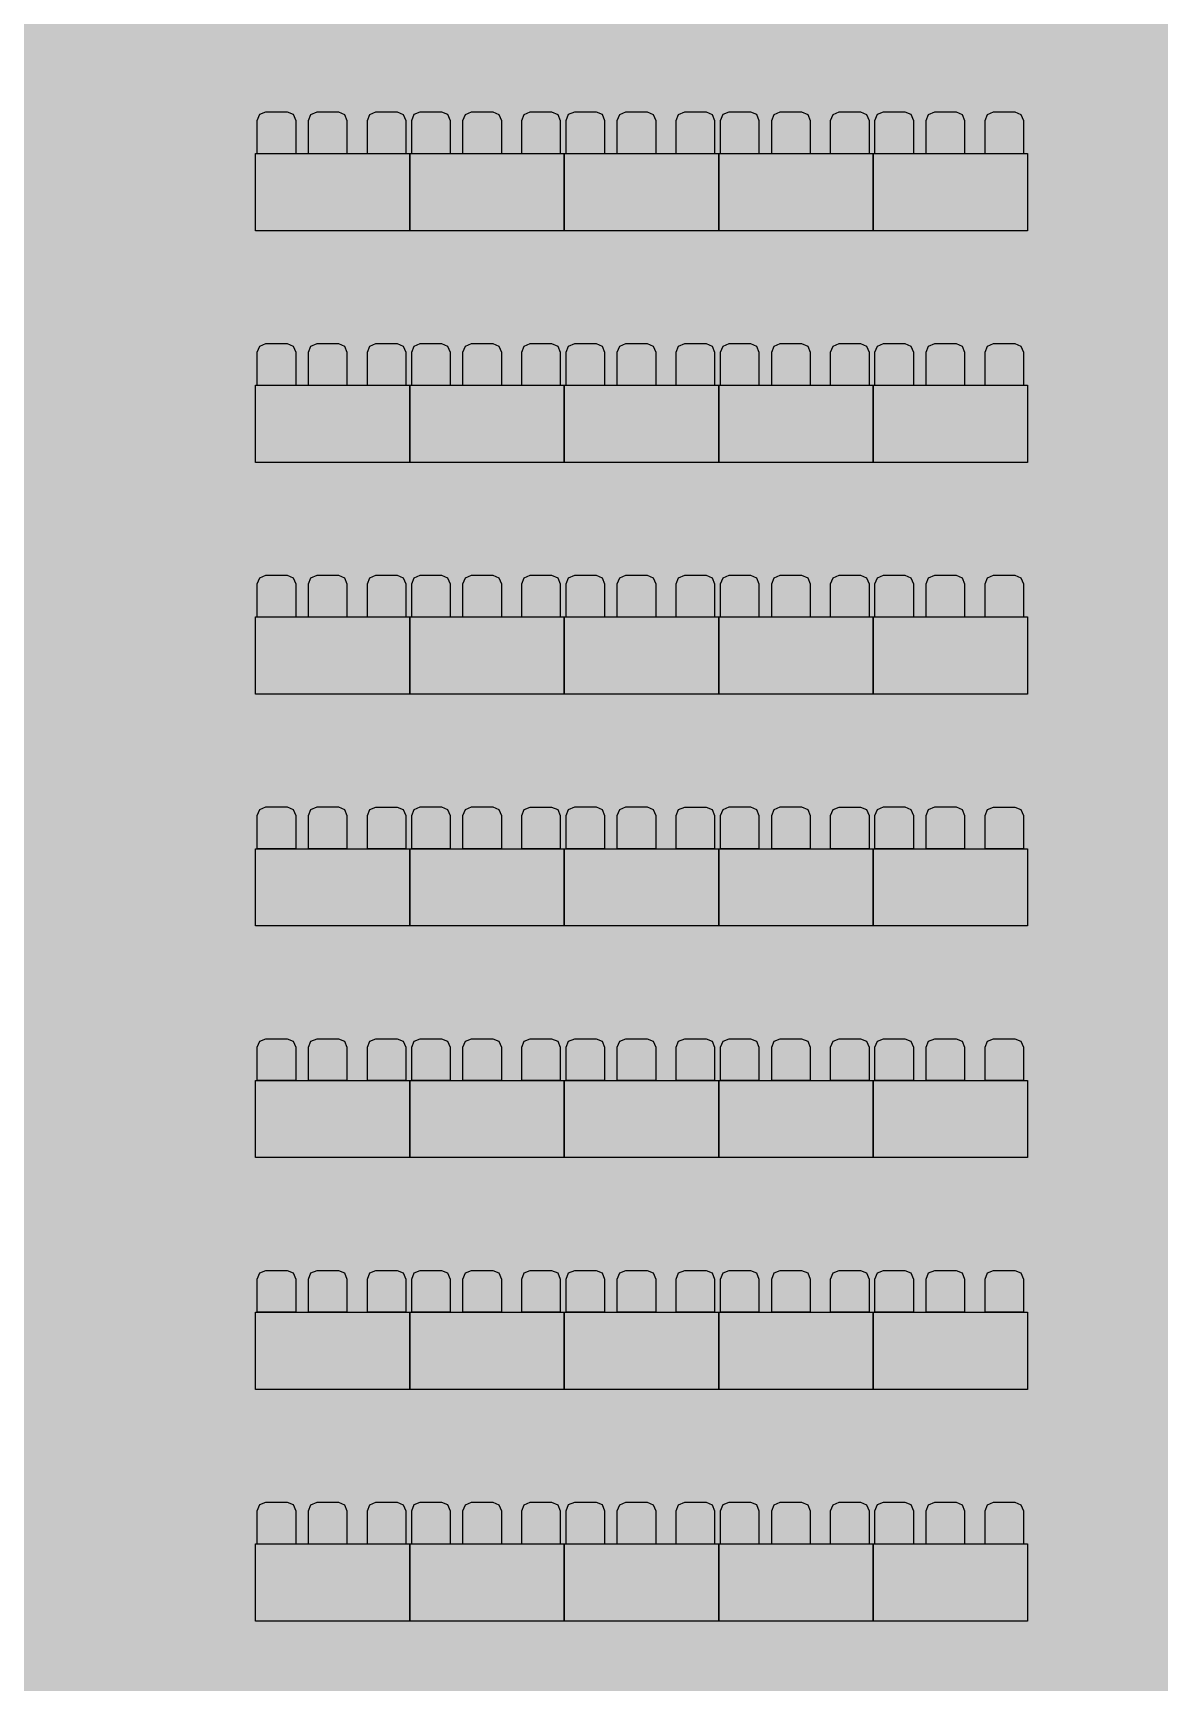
# Model space of a CAD drawing. Header units: feet. Extents: x 304 to 526, y 573 to 801.
# Drawn here: x 353.5 to 397.3, y 669.5 to 733.5 of the extents above; entities that cross this region are included whole.
import ezdxf

# ---------------------------------------------------------------- set-up
doc = ezdxf.new("R2010")
doc.units = ezdxf.units.FT
doc.header["$MEASUREMENT"] = 0
doc.layers.add('background', color=7, linetype='Continuous')
doc.layers.add('Layer 1', color=7, linetype='Continuous')

msp = doc.modelspace()

# ---------------------------------------------------------------- hatches: boundary and pattern name
at = {"layer": 'background', "lineweight": 0, "true_color": 0xe6e6e6, "transparency": 33554687}
h = msp.add_hatch(color=254, dxfattribs=at)
h.dxf.hatch_style = 1
h.paths.add_polyline_path([(491.003, 759.963), (309.753, 759.963), (309.753, 591.797), (491.003, 591.797)])
at = {"layer": 'Layer 1', "lineweight": 0, "true_color": 0xf9cb9c, "transparency": 33554687}
h = msp.add_hatch(color=31, dxfattribs=at)
h.dxf.hatch_style = 1
h.paths.add_polyline_path([(368.152, 728.865), (368.152, 725.865), (362.152, 725.865), (362.152, 728.865)])
h = msp.add_hatch(color=31, dxfattribs=at)
h.dxf.hatch_style = 1
h.paths.add_polyline_path([(374.152, 728.865), (374.152, 725.865), (368.152, 725.865), (368.152, 728.865)])
h = msp.add_hatch(color=31, dxfattribs=at)
h.dxf.hatch_style = 1
h.paths.add_polyline_path([(380.152, 728.865), (380.152, 725.865), (374.152, 725.865), (374.152, 728.865)])
h = msp.add_hatch(color=31, dxfattribs=at)
h.dxf.hatch_style = 1
h.paths.add_polyline_path([(386.152, 728.865), (386.152, 725.865), (380.152, 725.865), (380.152, 728.865)])
h = msp.add_hatch(color=31, dxfattribs=at)
h.dxf.hatch_style = 1
h.paths.add_polyline_path([(392.152, 728.865), (392.152, 725.865), (386.152, 725.865), (386.152, 728.865)])
h = msp.add_hatch(color=31, dxfattribs=at)
h.dxf.hatch_style = 1
h.paths.add_polyline_path([(368.152, 719.865), (368.152, 716.865), (362.152, 716.865), (362.152, 719.865)])
h = msp.add_hatch(color=31, dxfattribs=at)
h.dxf.hatch_style = 1
h.paths.add_polyline_path([(374.152, 719.865), (374.152, 716.865), (368.152, 716.865), (368.152, 719.865)])
h = msp.add_hatch(color=31, dxfattribs=at)
h.dxf.hatch_style = 1
h.paths.add_polyline_path([(380.152, 719.865), (380.152, 716.865), (374.152, 716.865), (374.152, 719.865)])
h = msp.add_hatch(color=31, dxfattribs=at)
h.dxf.hatch_style = 1
h.paths.add_polyline_path([(386.152, 719.865), (386.152, 716.865), (380.152, 716.865), (380.152, 719.865)])
h = msp.add_hatch(color=31, dxfattribs=at)
h.dxf.hatch_style = 1
h.paths.add_polyline_path([(392.152, 719.865), (392.152, 716.865), (386.152, 716.865), (386.152, 719.865)])
h = msp.add_hatch(color=31, dxfattribs=at)
h.dxf.hatch_style = 1
h.paths.add_polyline_path([(368.152, 710.865), (368.152, 707.865), (362.152, 707.865), (362.152, 710.865)])
h = msp.add_hatch(color=31, dxfattribs=at)
h.dxf.hatch_style = 1
h.paths.add_polyline_path([(374.152, 710.865), (374.152, 707.865), (368.152, 707.865), (368.152, 710.865)])
h = msp.add_hatch(color=31, dxfattribs=at)
h.dxf.hatch_style = 1
h.paths.add_polyline_path([(380.152, 710.865), (380.152, 707.865), (374.152, 707.865), (374.152, 710.865)])
h = msp.add_hatch(color=31, dxfattribs=at)
h.dxf.hatch_style = 1
h.paths.add_polyline_path([(386.152, 710.865), (386.152, 707.865), (380.152, 707.865), (380.152, 710.865)])
h = msp.add_hatch(color=31, dxfattribs=at)
h.dxf.hatch_style = 1
h.paths.add_polyline_path([(392.152, 710.865), (392.152, 707.865), (386.152, 707.865), (386.152, 710.865)])
h = msp.add_hatch(color=31, dxfattribs=at)
h.dxf.hatch_style = 1
h.paths.add_polyline_path([(368.152, 701.865), (368.152, 698.865), (362.152, 698.865), (362.152, 701.865)])
h = msp.add_hatch(color=31, dxfattribs=at)
h.dxf.hatch_style = 1
h.paths.add_polyline_path([(374.152, 701.865), (374.152, 698.865), (368.152, 698.865), (368.152, 701.865)])
h = msp.add_hatch(color=31, dxfattribs=at)
h.dxf.hatch_style = 1
h.paths.add_polyline_path([(380.152, 701.865), (380.152, 698.865), (374.152, 698.865), (374.152, 701.865)])
h = msp.add_hatch(color=31, dxfattribs=at)
h.dxf.hatch_style = 1
h.paths.add_polyline_path([(386.152, 701.865), (386.152, 698.865), (380.152, 698.865), (380.152, 701.865)])
h = msp.add_hatch(color=31, dxfattribs=at)
h.dxf.hatch_style = 1
h.paths.add_polyline_path([(392.152, 701.865), (392.152, 698.865), (386.152, 698.865), (386.152, 701.865)])
h = msp.add_hatch(color=31, dxfattribs=at)
h.dxf.hatch_style = 1
h.paths.add_polyline_path([(368.152, 692.865), (368.152, 689.865), (362.152, 689.865), (362.152, 692.865)])
h = msp.add_hatch(color=31, dxfattribs=at)
h.dxf.hatch_style = 1
h.paths.add_polyline_path([(374.152, 692.865), (374.152, 689.865), (368.152, 689.865), (368.152, 692.865)])
h = msp.add_hatch(color=31, dxfattribs=at)
h.dxf.hatch_style = 1
h.paths.add_polyline_path([(380.152, 692.865), (380.152, 689.865), (374.152, 689.865), (374.152, 692.865)])
h = msp.add_hatch(color=31, dxfattribs=at)
h.dxf.hatch_style = 1
h.paths.add_polyline_path([(386.152, 692.865), (386.152, 689.865), (380.152, 689.865), (380.152, 692.865)])
h = msp.add_hatch(color=31, dxfattribs=at)
h.dxf.hatch_style = 1
h.paths.add_polyline_path([(392.152, 692.865), (392.152, 689.865), (386.152, 689.865), (386.152, 692.865)])
h = msp.add_hatch(color=31, dxfattribs=at)
h.dxf.hatch_style = 1
h.paths.add_polyline_path([(368.152, 683.865), (368.152, 680.865), (362.152, 680.865), (362.152, 683.865)])
h = msp.add_hatch(color=31, dxfattribs=at)
h.dxf.hatch_style = 1
h.paths.add_polyline_path([(374.152, 683.865), (374.152, 680.865), (368.152, 680.865), (368.152, 683.865)])
h = msp.add_hatch(color=31, dxfattribs=at)
h.dxf.hatch_style = 1
h.paths.add_polyline_path([(380.152, 683.865), (380.152, 680.865), (374.152, 680.865), (374.152, 683.865)])
h = msp.add_hatch(color=31, dxfattribs=at)
h.dxf.hatch_style = 1
h.paths.add_polyline_path([(386.152, 683.865), (386.152, 680.865), (380.152, 680.865), (380.152, 683.865)])
h = msp.add_hatch(color=31, dxfattribs=at)
h.dxf.hatch_style = 1
h.paths.add_polyline_path([(392.152, 683.865), (392.152, 680.865), (386.152, 680.865), (386.152, 683.865)])
h = msp.add_hatch(color=31, dxfattribs=at)
h.dxf.hatch_style = 1
h.paths.add_polyline_path([(368.152, 674.865), (368.152, 671.865), (362.152, 671.865), (362.152, 674.865)])
h = msp.add_hatch(color=31, dxfattribs=at)
h.dxf.hatch_style = 1
h.paths.add_polyline_path([(374.152, 674.865), (374.152, 671.865), (368.152, 671.865), (368.152, 674.865)])
h = msp.add_hatch(color=31, dxfattribs=at)
h.dxf.hatch_style = 1
h.paths.add_polyline_path([(380.152, 674.865), (380.152, 671.865), (374.152, 671.865), (374.152, 674.865)])
h = msp.add_hatch(color=31, dxfattribs=at)
h.dxf.hatch_style = 1
h.paths.add_polyline_path([(386.152, 674.865), (386.152, 671.865), (380.152, 671.865), (380.152, 674.865)])
h = msp.add_hatch(color=31, dxfattribs=at)
h.dxf.hatch_style = 1
h.paths.add_polyline_path([(392.152, 674.865), (392.152, 671.865), (386.152, 671.865), (386.152, 674.865)])

# ---------------------------------------------------------------- linework, layer by layer
at = {"layer": 'Layer 1', "color": 18, "lineweight": 25, "true_color": 0x000000}
for points in [[(363.73, 730.138), (363.633, 730.374), (363.397, 730.471), (362.543, 730.471), (362.307, 730.374), (362.21, 730.138), (362.21, 728.871), (363.73, 728.871)], [(365.72, 730.137), (365.622, 730.373), (365.387, 730.471), (364.532, 730.471), (364.296, 730.373), (364.199, 730.137), (364.199, 728.871), (365.72, 728.871)], [(368.007, 730.137), (367.909, 730.373), (367.673, 730.47), (366.819, 730.47), (366.583, 730.373), (366.486, 730.137), (366.486, 728.87), (368.007, 728.87)], [(369.73, 730.138), (369.633, 730.374), (369.397, 730.471), (368.543, 730.471), (368.307, 730.374), (368.21, 730.138), (368.21, 728.871), (369.73, 728.871)], [(371.72, 730.137), (371.622, 730.373), (371.387, 730.471), (370.532, 730.471), (370.296, 730.373), (370.199, 730.137), (370.199, 728.871), (371.72, 728.871)], [(374.007, 730.137), (373.909, 730.373), (373.673, 730.47), (372.819, 730.47), (372.583, 730.373), (372.486, 730.137), (372.486, 728.87), (374.007, 728.87)], [(375.73, 730.138), (375.633, 730.374), (375.397, 730.471), (374.543, 730.471), (374.307, 730.374), (374.21, 730.138), (374.21, 728.871), (375.73, 728.871)], [(377.72, 730.137), (377.622, 730.373), (377.387, 730.471), (376.532, 730.471), (376.296, 730.373), (376.199, 730.137), (376.199, 728.871), (377.72, 728.871)], [(380.007, 730.137), (379.909, 730.373), (379.673, 730.47), (378.819, 730.47), (378.583, 730.373), (378.486, 730.137), (378.486, 728.87), (380.007, 728.87)], [(381.73, 730.138), (381.633, 730.374), (381.397, 730.471), (380.543, 730.471), (380.307, 730.374), (380.21, 730.138), (380.21, 728.871), (381.73, 728.871)], [(383.72, 730.137), (383.622, 730.373), (383.387, 730.471), (382.532, 730.471), (382.296, 730.373), (382.199, 730.137), (382.199, 728.871), (383.72, 728.871)], [(386.007, 730.137), (385.909, 730.373), (385.673, 730.47), (384.819, 730.47), (384.583, 730.373), (384.486, 730.137), (384.486, 728.87), (386.007, 728.87)], [(387.73, 730.138), (387.633, 730.374), (387.397, 730.471), (386.543, 730.471), (386.307, 730.374), (386.21, 730.138), (386.21, 728.871), (387.73, 728.871)], [(389.72, 730.137), (389.622, 730.373), (389.387, 730.471), (388.532, 730.471), (388.296, 730.373), (388.199, 730.137), (388.199, 728.871), (389.72, 728.871)], [(392.007, 730.137), (391.909, 730.373), (391.673, 730.47), (390.819, 730.47), (390.583, 730.373), (390.486, 730.137), (390.486, 728.87), (392.007, 728.87)], [(368.152, 728.865), (368.152, 725.865), (362.152, 725.865), (362.152, 728.865)], [(374.152, 728.865), (374.152, 725.865), (368.152, 725.865), (368.152, 728.865)], [(380.152, 728.865), (380.152, 725.865), (374.152, 725.865), (374.152, 728.865)], [(386.152, 728.865), (386.152, 725.865), (380.152, 725.865), (380.152, 728.865)], [(392.152, 728.865), (392.152, 725.865), (386.152, 725.865), (386.152, 728.865)], [(363.73, 721.138), (363.633, 721.374), (363.397, 721.471), (362.543, 721.471), (362.307, 721.374), (362.21, 721.138), (362.21, 719.871), (363.73, 719.871)], [(365.72, 721.137), (365.622, 721.373), (365.387, 721.471), (364.532, 721.471), (364.296, 721.373), (364.199, 721.137), (364.199, 719.871), (365.72, 719.871)], [(368.007, 721.137), (367.909, 721.373), (367.673, 721.47), (366.819, 721.47), (366.583, 721.373), (366.486, 721.137), (366.486, 719.87), (368.007, 719.87)], [(369.73, 721.138), (369.633, 721.374), (369.397, 721.471), (368.543, 721.471), (368.307, 721.374), (368.21, 721.138), (368.21, 719.871), (369.73, 719.871)], [(371.72, 721.137), (371.622, 721.373), (371.387, 721.471), (370.532, 721.471), (370.296, 721.373), (370.199, 721.137), (370.199, 719.871), (371.72, 719.871)], [(374.007, 721.137), (373.909, 721.373), (373.673, 721.47), (372.819, 721.47), (372.583, 721.373), (372.486, 721.137), (372.486, 719.87), (374.007, 719.87)], [(375.73, 721.138), (375.633, 721.374), (375.397, 721.471), (374.543, 721.471), (374.307, 721.374), (374.21, 721.138), (374.21, 719.871), (375.73, 719.871)], [(377.72, 721.137), (377.622, 721.373), (377.387, 721.471), (376.532, 721.471), (376.296, 721.373), (376.199, 721.137), (376.199, 719.871), (377.72, 719.871)], [(380.007, 721.137), (379.909, 721.373), (379.673, 721.47), (378.819, 721.47), (378.583, 721.373), (378.486, 721.137), (378.486, 719.87), (380.007, 719.87)], [(381.73, 721.138), (381.633, 721.374), (381.397, 721.471), (380.543, 721.471), (380.307, 721.374), (380.21, 721.138), (380.21, 719.871), (381.73, 719.871)], [(383.72, 721.137), (383.622, 721.373), (383.387, 721.471), (382.532, 721.471), (382.296, 721.373), (382.199, 721.137), (382.199, 719.871), (383.72, 719.871)], [(386.007, 721.137), (385.909, 721.373), (385.673, 721.47), (384.819, 721.47), (384.583, 721.373), (384.486, 721.137), (384.486, 719.87), (386.007, 719.87)], [(387.73, 721.138), (387.633, 721.374), (387.397, 721.471), (386.543, 721.471), (386.307, 721.374), (386.21, 721.138), (386.21, 719.871), (387.73, 719.871)], [(389.72, 721.137), (389.622, 721.373), (389.387, 721.471), (388.532, 721.471), (388.296, 721.373), (388.199, 721.137), (388.199, 719.871), (389.72, 719.871)], [(392.007, 721.137), (391.909, 721.373), (391.673, 721.47), (390.819, 721.47), (390.583, 721.373), (390.486, 721.137), (390.486, 719.87), (392.007, 719.87)], [(368.152, 719.865), (368.152, 716.865), (362.152, 716.865), (362.152, 719.865)], [(374.152, 719.865), (374.152, 716.865), (368.152, 716.865), (368.152, 719.865)], [(380.152, 719.865), (380.152, 716.865), (374.152, 716.865), (374.152, 719.865)], [(386.152, 719.865), (386.152, 716.865), (380.152, 716.865), (380.152, 719.865)], [(392.152, 719.865), (392.152, 716.865), (386.152, 716.865), (386.152, 719.865)], [(363.73, 712.138), (363.633, 712.374), (363.397, 712.471), (362.543, 712.471), (362.307, 712.374), (362.21, 712.138), (362.21, 710.871), (363.73, 710.871)], [(365.72, 712.137), (365.622, 712.373), (365.387, 712.471), (364.532, 712.471), (364.296, 712.373), (364.199, 712.137), (364.199, 710.871), (365.72, 710.871)], [(368.007, 712.137), (367.909, 712.373), (367.673, 712.47), (366.819, 712.47), (366.583, 712.373), (366.486, 712.137), (366.486, 710.87), (368.007, 710.87)], [(369.73, 712.138), (369.633, 712.374), (369.397, 712.471), (368.543, 712.471), (368.307, 712.374), (368.21, 712.138), (368.21, 710.871), (369.73, 710.871)], [(371.72, 712.137), (371.622, 712.373), (371.387, 712.471), (370.532, 712.471), (370.296, 712.373), (370.199, 712.137), (370.199, 710.871), (371.72, 710.871)], [(374.007, 712.137), (373.909, 712.373), (373.673, 712.47), (372.819, 712.47), (372.583, 712.373), (372.486, 712.137), (372.486, 710.87), (374.007, 710.87)], [(375.73, 712.138), (375.633, 712.374), (375.397, 712.471), (374.543, 712.471), (374.307, 712.374), (374.21, 712.138), (374.21, 710.871), (375.73, 710.871)], [(377.72, 712.137), (377.622, 712.373), (377.387, 712.471), (376.532, 712.471), (376.296, 712.373), (376.199, 712.137), (376.199, 710.871), (377.72, 710.871)], [(380.007, 712.137), (379.909, 712.373), (379.673, 712.47), (378.819, 712.47), (378.583, 712.373), (378.486, 712.137), (378.486, 710.87), (380.007, 710.87)], [(381.73, 712.138), (381.633, 712.374), (381.397, 712.471), (380.543, 712.471), (380.307, 712.374), (380.21, 712.138), (380.21, 710.871), (381.73, 710.871)], [(383.72, 712.137), (383.622, 712.373), (383.387, 712.471), (382.532, 712.471), (382.296, 712.373), (382.199, 712.137), (382.199, 710.871), (383.72, 710.871)], [(386.007, 712.137), (385.909, 712.373), (385.673, 712.47), (384.819, 712.47), (384.583, 712.373), (384.486, 712.137), (384.486, 710.87), (386.007, 710.87)], [(387.73, 712.138), (387.633, 712.374), (387.397, 712.471), (386.543, 712.471), (386.307, 712.374), (386.21, 712.138), (386.21, 710.871), (387.73, 710.871)], [(389.72, 712.137), (389.622, 712.373), (389.387, 712.471), (388.532, 712.471), (388.296, 712.373), (388.199, 712.137), (388.199, 710.871), (389.72, 710.871)], [(392.007, 712.137), (391.909, 712.373), (391.673, 712.47), (390.819, 712.47), (390.583, 712.373), (390.486, 712.137), (390.486, 710.87), (392.007, 710.87)], [(368.152, 710.865), (368.152, 707.865), (362.152, 707.865), (362.152, 710.865)], [(374.152, 710.865), (374.152, 707.865), (368.152, 707.865), (368.152, 710.865)], [(380.152, 710.865), (380.152, 707.865), (374.152, 707.865), (374.152, 710.865)], [(386.152, 710.865), (386.152, 707.865), (380.152, 707.865), (380.152, 710.865)], [(392.152, 710.865), (392.152, 707.865), (386.152, 707.865), (386.152, 710.865)], [(363.73, 703.138), (363.633, 703.374), (363.397, 703.471), (362.543, 703.471), (362.307, 703.374), (362.21, 703.138), (362.21, 701.871), (363.73, 701.871)], [(365.72, 703.137), (365.622, 703.373), (365.387, 703.471), (364.532, 703.471), (364.296, 703.373), (364.199, 703.137), (364.199, 701.871), (365.72, 701.871)], [(368.007, 703.137), (367.909, 703.373), (367.673, 703.47), (366.819, 703.47), (366.583, 703.373), (366.486, 703.137), (366.486, 701.87), (368.007, 701.87)], [(369.73, 703.138), (369.633, 703.374), (369.397, 703.471), (368.543, 703.471), (368.307, 703.374), (368.21, 703.138), (368.21, 701.871), (369.73, 701.871)], [(371.72, 703.137), (371.622, 703.373), (371.387, 703.471), (370.532, 703.471), (370.296, 703.373), (370.199, 703.137), (370.199, 701.871), (371.72, 701.871)], [(374.007, 703.137), (373.909, 703.373), (373.673, 703.47), (372.819, 703.47), (372.583, 703.373), (372.486, 703.137), (372.486, 701.87), (374.007, 701.87)], [(375.73, 703.138), (375.633, 703.374), (375.397, 703.471), (374.543, 703.471), (374.307, 703.374), (374.21, 703.138), (374.21, 701.871), (375.73, 701.871)], [(377.72, 703.137), (377.622, 703.373), (377.387, 703.471), (376.532, 703.471), (376.296, 703.373), (376.199, 703.137), (376.199, 701.871), (377.72, 701.871)], [(380.007, 703.137), (379.909, 703.373), (379.673, 703.47), (378.819, 703.47), (378.583, 703.373), (378.486, 703.137), (378.486, 701.87), (380.007, 701.87)], [(381.73, 703.138), (381.633, 703.374), (381.397, 703.471), (380.543, 703.471), (380.307, 703.374), (380.21, 703.138), (380.21, 701.871), (381.73, 701.871)], [(383.72, 703.137), (383.622, 703.373), (383.387, 703.471), (382.532, 703.471), (382.296, 703.373), (382.199, 703.137), (382.199, 701.871), (383.72, 701.871)], [(386.007, 703.137), (385.909, 703.373), (385.673, 703.47), (384.819, 703.47), (384.583, 703.373), (384.486, 703.137), (384.486, 701.87), (386.007, 701.87)], [(387.73, 703.138), (387.633, 703.374), (387.397, 703.471), (386.543, 703.471), (386.307, 703.374), (386.21, 703.138), (386.21, 701.871), (387.73, 701.871)], [(389.72, 703.137), (389.622, 703.373), (389.387, 703.471), (388.532, 703.471), (388.296, 703.373), (388.199, 703.137), (388.199, 701.871), (389.72, 701.871)], [(392.007, 703.137), (391.909, 703.373), (391.673, 703.47), (390.819, 703.47), (390.583, 703.373), (390.486, 703.137), (390.486, 701.87), (392.007, 701.87)], [(368.152, 701.865), (368.152, 698.865), (362.152, 698.865), (362.152, 701.865)], [(374.152, 701.865), (374.152, 698.865), (368.152, 698.865), (368.152, 701.865)], [(380.152, 701.865), (380.152, 698.865), (374.152, 698.865), (374.152, 701.865)], [(386.152, 701.865), (386.152, 698.865), (380.152, 698.865), (380.152, 701.865)], [(392.152, 701.865), (392.152, 698.865), (386.152, 698.865), (386.152, 701.865)], [(363.73, 694.138), (363.633, 694.374), (363.397, 694.471), (362.543, 694.471), (362.307, 694.374), (362.21, 694.138), (362.21, 692.871), (363.73, 692.871)], [(365.72, 694.137), (365.622, 694.373), (365.387, 694.471), (364.532, 694.471), (364.296, 694.373), (364.199, 694.137), (364.199, 692.871), (365.72, 692.871)], [(368.007, 694.137), (367.909, 694.373), (367.673, 694.47), (366.819, 694.47), (366.583, 694.373), (366.486, 694.137), (366.486, 692.87), (368.007, 692.87)], [(369.73, 694.138), (369.633, 694.374), (369.397, 694.471), (368.543, 694.471), (368.307, 694.374), (368.21, 694.138), (368.21, 692.871), (369.73, 692.871)], [(371.72, 694.137), (371.622, 694.373), (371.387, 694.471), (370.532, 694.471), (370.296, 694.373), (370.199, 694.137), (370.199, 692.871), (371.72, 692.871)], [(374.007, 694.137), (373.909, 694.373), (373.673, 694.47), (372.819, 694.47), (372.583, 694.373), (372.486, 694.137), (372.486, 692.87), (374.007, 692.87)], [(375.73, 694.138), (375.633, 694.374), (375.397, 694.471), (374.543, 694.471), (374.307, 694.374), (374.21, 694.138), (374.21, 692.871), (375.73, 692.871)], [(377.72, 694.137), (377.622, 694.373), (377.387, 694.471), (376.532, 694.471), (376.296, 694.373), (376.199, 694.137), (376.199, 692.871), (377.72, 692.871)], [(380.007, 694.137), (379.909, 694.373), (379.673, 694.47), (378.819, 694.47), (378.583, 694.373), (378.486, 694.137), (378.486, 692.87), (380.007, 692.87)], [(381.73, 694.138), (381.633, 694.374), (381.397, 694.471), (380.543, 694.471), (380.307, 694.374), (380.21, 694.138), (380.21, 692.871), (381.73, 692.871)], [(383.72, 694.137), (383.622, 694.373), (383.387, 694.471), (382.532, 694.471), (382.296, 694.373), (382.199, 694.137), (382.199, 692.871), (383.72, 692.871)], [(386.007, 694.137), (385.909, 694.373), (385.673, 694.47), (384.819, 694.47), (384.583, 694.373), (384.486, 694.137), (384.486, 692.87), (386.007, 692.87)], [(387.73, 694.138), (387.633, 694.374), (387.397, 694.471), (386.543, 694.471), (386.307, 694.374), (386.21, 694.138), (386.21, 692.871), (387.73, 692.871)], [(389.72, 694.137), (389.622, 694.373), (389.387, 694.471), (388.532, 694.471), (388.296, 694.373), (388.199, 694.137), (388.199, 692.871), (389.72, 692.871)], [(392.007, 694.137), (391.909, 694.373), (391.673, 694.47), (390.819, 694.47), (390.583, 694.373), (390.486, 694.137), (390.486, 692.87), (392.007, 692.87)], [(368.152, 692.865), (368.152, 689.865), (362.152, 689.865), (362.152, 692.865)], [(374.152, 692.865), (374.152, 689.865), (368.152, 689.865), (368.152, 692.865)], [(380.152, 692.865), (380.152, 689.865), (374.152, 689.865), (374.152, 692.865)], [(386.152, 692.865), (386.152, 689.865), (380.152, 689.865), (380.152, 692.865)], [(392.152, 692.865), (392.152, 689.865), (386.152, 689.865), (386.152, 692.865)], [(363.73, 685.138), (363.633, 685.374), (363.397, 685.471), (362.543, 685.471), (362.307, 685.374), (362.21, 685.138), (362.21, 683.871), (363.73, 683.871)], [(365.72, 685.137), (365.622, 685.373), (365.387, 685.471), (364.532, 685.471), (364.296, 685.373), (364.199, 685.137), (364.199, 683.871), (365.72, 683.871)], [(368.007, 685.137), (367.909, 685.373), (367.673, 685.47), (366.819, 685.47), (366.583, 685.373), (366.486, 685.137), (366.486, 683.87), (368.007, 683.87)], [(369.73, 685.138), (369.633, 685.374), (369.397, 685.471), (368.543, 685.471), (368.307, 685.374), (368.21, 685.138), (368.21, 683.871), (369.73, 683.871)], [(371.72, 685.137), (371.622, 685.373), (371.387, 685.471), (370.532, 685.471), (370.296, 685.373), (370.199, 685.137), (370.199, 683.871), (371.72, 683.871)], [(374.007, 685.137), (373.909, 685.373), (373.673, 685.47), (372.819, 685.47), (372.583, 685.373), (372.486, 685.137), (372.486, 683.87), (374.007, 683.87)], [(375.73, 685.138), (375.633, 685.374), (375.397, 685.471), (374.543, 685.471), (374.307, 685.374), (374.21, 685.138), (374.21, 683.871), (375.73, 683.871)], [(377.72, 685.137), (377.622, 685.373), (377.387, 685.471), (376.532, 685.471), (376.296, 685.373), (376.199, 685.137), (376.199, 683.871), (377.72, 683.871)], [(380.007, 685.137), (379.909, 685.373), (379.673, 685.47), (378.819, 685.47), (378.583, 685.373), (378.486, 685.137), (378.486, 683.87), (380.007, 683.87)], [(381.73, 685.138), (381.633, 685.374), (381.397, 685.471), (380.543, 685.471), (380.307, 685.374), (380.21, 685.138), (380.21, 683.871), (381.73, 683.871)], [(383.72, 685.137), (383.622, 685.373), (383.387, 685.471), (382.532, 685.471), (382.296, 685.373), (382.199, 685.137), (382.199, 683.871), (383.72, 683.871)], [(386.007, 685.137), (385.909, 685.373), (385.673, 685.47), (384.819, 685.47), (384.583, 685.373), (384.486, 685.137), (384.486, 683.87), (386.007, 683.87)], [(387.73, 685.138), (387.633, 685.374), (387.397, 685.471), (386.543, 685.471), (386.307, 685.374), (386.21, 685.138), (386.21, 683.871), (387.73, 683.871)], [(389.72, 685.137), (389.622, 685.373), (389.387, 685.471), (388.532, 685.471), (388.296, 685.373), (388.199, 685.137), (388.199, 683.871), (389.72, 683.871)], [(392.007, 685.137), (391.909, 685.373), (391.673, 685.47), (390.819, 685.47), (390.583, 685.373), (390.486, 685.137), (390.486, 683.87), (392.007, 683.87)], [(368.152, 683.865), (368.152, 680.865), (362.152, 680.865), (362.152, 683.865)], [(374.152, 683.865), (374.152, 680.865), (368.152, 680.865), (368.152, 683.865)], [(380.152, 683.865), (380.152, 680.865), (374.152, 680.865), (374.152, 683.865)], [(386.152, 683.865), (386.152, 680.865), (380.152, 680.865), (380.152, 683.865)], [(392.152, 683.865), (392.152, 680.865), (386.152, 680.865), (386.152, 683.865)], [(363.73, 676.138), (363.633, 676.374), (363.397, 676.471), (362.543, 676.471), (362.307, 676.374), (362.21, 676.138), (362.21, 674.871), (363.73, 674.871)], [(365.72, 676.137), (365.622, 676.373), (365.387, 676.471), (364.532, 676.471), (364.296, 676.373), (364.199, 676.137), (364.199, 674.871), (365.72, 674.871)], [(368.007, 676.137), (367.909, 676.373), (367.673, 676.47), (366.819, 676.47), (366.583, 676.373), (366.486, 676.137), (366.486, 674.87), (368.007, 674.87)], [(369.73, 676.138), (369.633, 676.374), (369.397, 676.471), (368.543, 676.471), (368.307, 676.374), (368.21, 676.138), (368.21, 674.871), (369.73, 674.871)], [(371.72, 676.137), (371.622, 676.373), (371.387, 676.471), (370.532, 676.471), (370.296, 676.373), (370.199, 676.137), (370.199, 674.871), (371.72, 674.871)], [(374.007, 676.137), (373.909, 676.373), (373.673, 676.47), (372.819, 676.47), (372.583, 676.373), (372.486, 676.137), (372.486, 674.87), (374.007, 674.87)], [(375.73, 676.138), (375.633, 676.374), (375.397, 676.471), (374.543, 676.471), (374.307, 676.374), (374.21, 676.138), (374.21, 674.871), (375.73, 674.871)], [(377.72, 676.137), (377.622, 676.373), (377.387, 676.471), (376.532, 676.471), (376.296, 676.373), (376.199, 676.137), (376.199, 674.871), (377.72, 674.871)], [(380.007, 676.137), (379.909, 676.373), (379.673, 676.47), (378.819, 676.47), (378.583, 676.373), (378.486, 676.137), (378.486, 674.87), (380.007, 674.87)], [(381.73, 676.138), (381.633, 676.374), (381.397, 676.471), (380.543, 676.471), (380.307, 676.374), (380.21, 676.138), (380.21, 674.871), (381.73, 674.871)], [(383.72, 676.137), (383.622, 676.373), (383.387, 676.471), (382.532, 676.471), (382.296, 676.373), (382.199, 676.137), (382.199, 674.871), (383.72, 674.871)], [(386.007, 676.137), (385.909, 676.373), (385.673, 676.47), (384.819, 676.47), (384.583, 676.373), (384.486, 676.137), (384.486, 674.87), (386.007, 674.87)], [(387.73, 676.138), (387.633, 676.374), (387.397, 676.471), (386.543, 676.471), (386.307, 676.374), (386.21, 676.138), (386.21, 674.871), (387.73, 674.871)], [(389.72, 676.137), (389.622, 676.373), (389.387, 676.471), (388.532, 676.471), (388.296, 676.373), (388.199, 676.137), (388.199, 674.871), (389.72, 674.871)], [(392.007, 676.137), (391.909, 676.373), (391.673, 676.47), (390.819, 676.47), (390.583, 676.373), (390.486, 676.137), (390.486, 674.87), (392.007, 674.87)], [(368.152, 674.865), (368.152, 671.865), (362.152, 671.865), (362.152, 674.865)], [(374.152, 674.865), (374.152, 671.865), (368.152, 671.865), (368.152, 674.865)], [(380.152, 674.865), (380.152, 671.865), (374.152, 671.865), (374.152, 674.865)], [(386.152, 674.865), (386.152, 671.865), (380.152, 671.865), (380.152, 674.865)], [(392.152, 674.865), (392.152, 671.865), (386.152, 671.865), (386.152, 674.865)]]:
    msp.add_lwpolyline(points, close=True, dxfattribs=at)
at = {"layer": 'Layer 1', "color": 18, "lineweight": 0, "true_color": 0x000000, "transparency": 33554687}
for points in [[(368.152, 728.865), (368.152, 725.865), (362.152, 725.865), (362.152, 728.865)], [(374.152, 728.865), (374.152, 725.865), (368.152, 725.865), (368.152, 728.865)], [(380.152, 728.865), (380.152, 725.865), (374.152, 725.865), (374.152, 728.865)], [(386.152, 728.865), (386.152, 725.865), (380.152, 725.865), (380.152, 728.865)], [(392.152, 728.865), (392.152, 725.865), (386.152, 725.865), (386.152, 728.865)], [(368.152, 719.865), (368.152, 716.865), (362.152, 716.865), (362.152, 719.865)], [(374.152, 719.865), (374.152, 716.865), (368.152, 716.865), (368.152, 719.865)], [(380.152, 719.865), (380.152, 716.865), (374.152, 716.865), (374.152, 719.865)], [(386.152, 719.865), (386.152, 716.865), (380.152, 716.865), (380.152, 719.865)], [(392.152, 719.865), (392.152, 716.865), (386.152, 716.865), (386.152, 719.865)], [(368.152, 710.865), (368.152, 707.865), (362.152, 707.865), (362.152, 710.865)], [(374.152, 710.865), (374.152, 707.865), (368.152, 707.865), (368.152, 710.865)], [(380.152, 710.865), (380.152, 707.865), (374.152, 707.865), (374.152, 710.865)], [(386.152, 710.865), (386.152, 707.865), (380.152, 707.865), (380.152, 710.865)], [(392.152, 710.865), (392.152, 707.865), (386.152, 707.865), (386.152, 710.865)], [(368.152, 701.865), (368.152, 698.865), (362.152, 698.865), (362.152, 701.865)], [(374.152, 701.865), (374.152, 698.865), (368.152, 698.865), (368.152, 701.865)], [(380.152, 701.865), (380.152, 698.865), (374.152, 698.865), (374.152, 701.865)], [(386.152, 701.865), (386.152, 698.865), (380.152, 698.865), (380.152, 701.865)], [(392.152, 701.865), (392.152, 698.865), (386.152, 698.865), (386.152, 701.865)], [(368.152, 692.865), (368.152, 689.865), (362.152, 689.865), (362.152, 692.865)], [(374.152, 692.865), (374.152, 689.865), (368.152, 689.865), (368.152, 692.865)], [(380.152, 692.865), (380.152, 689.865), (374.152, 689.865), (374.152, 692.865)], [(386.152, 692.865), (386.152, 689.865), (380.152, 689.865), (380.152, 692.865)], [(392.152, 692.865), (392.152, 689.865), (386.152, 689.865), (386.152, 692.865)], [(368.152, 683.865), (368.152, 680.865), (362.152, 680.865), (362.152, 683.865)], [(374.152, 683.865), (374.152, 680.865), (368.152, 680.865), (368.152, 683.865)], [(380.152, 683.865), (380.152, 680.865), (374.152, 680.865), (374.152, 683.865)], [(386.152, 683.865), (386.152, 680.865), (380.152, 680.865), (380.152, 683.865)], [(392.152, 683.865), (392.152, 680.865), (386.152, 680.865), (386.152, 683.865)], [(368.152, 674.865), (368.152, 671.865), (362.152, 671.865), (362.152, 674.865)], [(374.152, 674.865), (374.152, 671.865), (368.152, 671.865), (368.152, 674.865)], [(380.152, 674.865), (380.152, 671.865), (374.152, 671.865), (374.152, 674.865)], [(386.152, 674.865), (386.152, 671.865), (380.152, 671.865), (380.152, 674.865)], [(392.152, 674.865), (392.152, 671.865), (386.152, 671.865), (386.152, 674.865)]]:
    msp.add_lwpolyline(points, close=True, dxfattribs=at)

doc.saveas('drawing.dxf')
